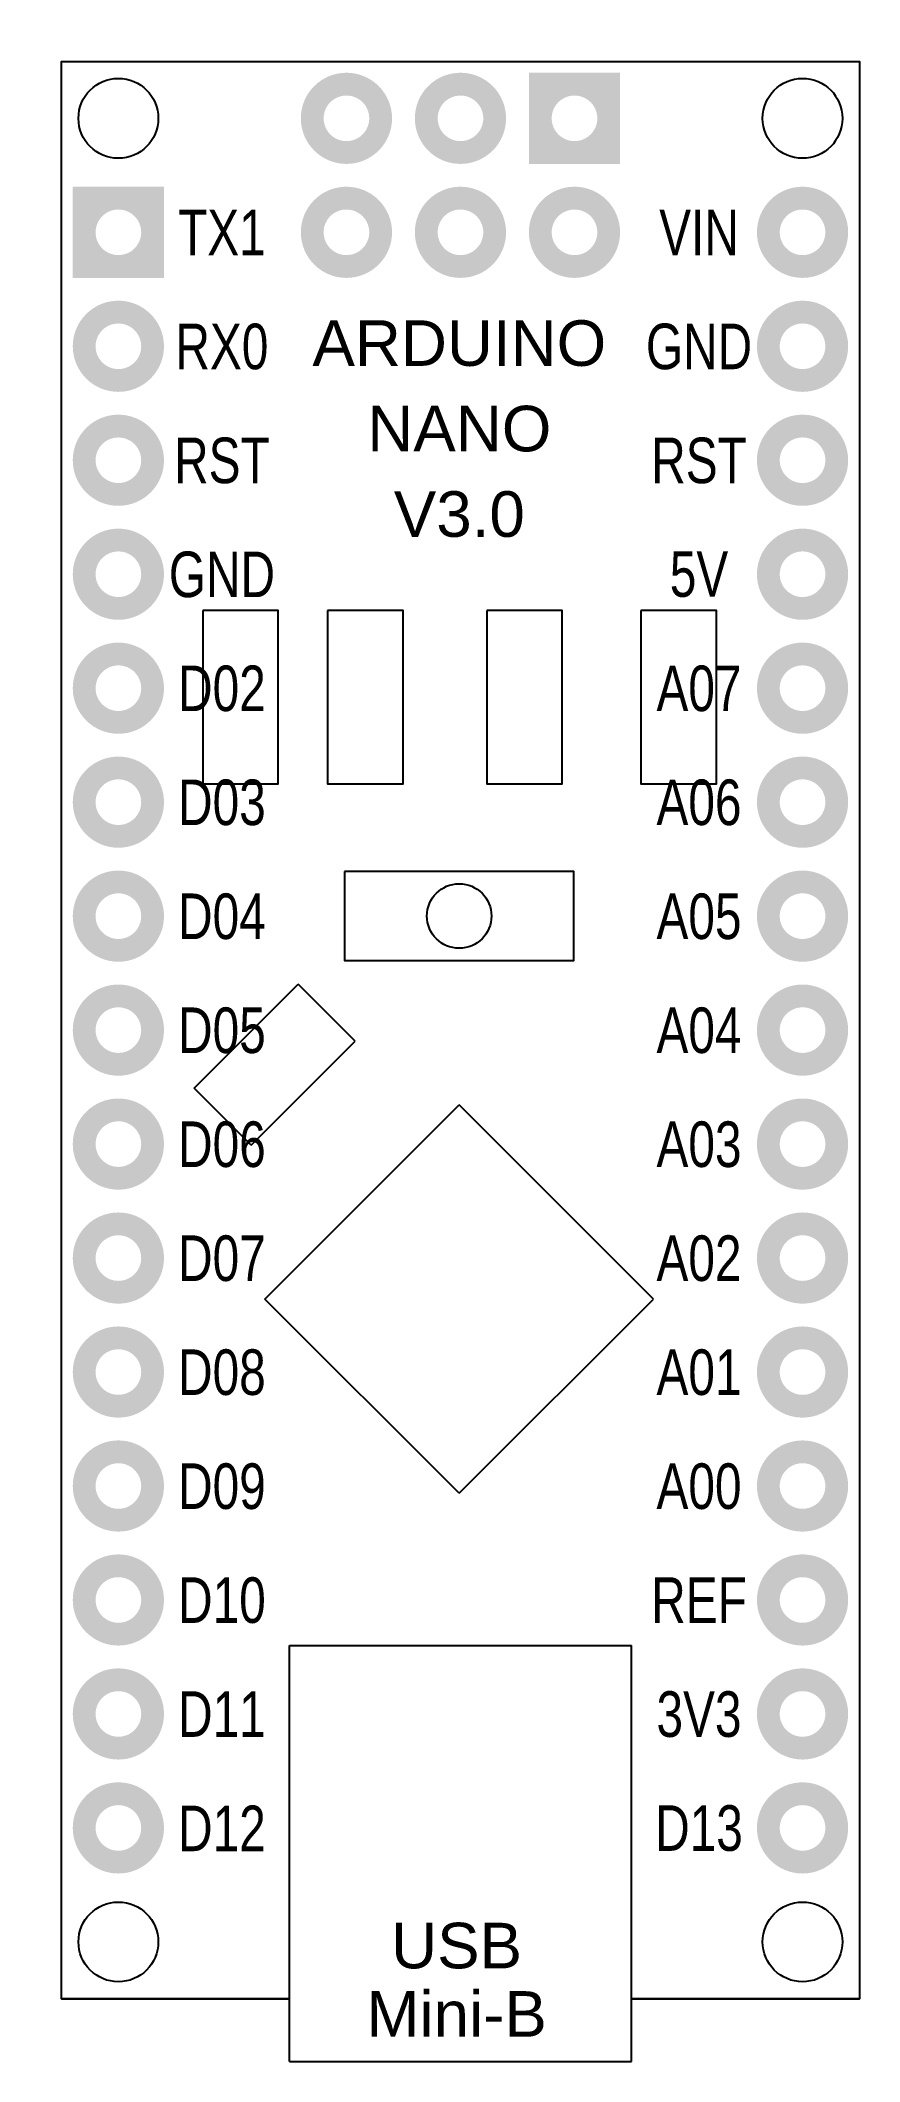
# Model space of a CAD drawing. Header units: millimetres. Extents: x -0.07 to 0.65, y -0.1 to 1.67.
import ezdxf
from ezdxf.enums import TextEntityAlignment as Align

# ---------------------------------------------------------------- set-up
doc = ezdxf.new("R2010")
doc.units = ezdxf.units.MM
doc.header["$LTSCALE"] = 0.1
doc.styles.add('Pins', font='arial.ttf', dxfattribs={"height": 0.05})

# ---------------------------------------------------------------- blocks, each defined once
blk = doc.blocks.new('SqPad')
at = {"color": 253}
for points in [[(-0.02, 0.02, 0.0566, 0, 0), (-0.04, 0.04, 0, 0, 0)], [(0.02, 0.02, 0.0566, 0, 0), (0.04, 0.04, 0, 0, 0)], [(-0.02, -0.02, 0.0566, 0, 0), (-0.04, -0.04, 0, 0, 0)], [(0.02, -0.02, 0.0566, 0, 0), (0.04, -0.04, 0, 0, 0)]]:
    blk.add_lwpolyline(points, format="xyseb", dxfattribs=at)
at = {"color": 253, "const_width": 0.02}
blk.add_lwpolyline([(-0.03, 0, 1), (0.03, 0, 1)], format="xyb", close=True, dxfattribs=at)

msp = doc.modelspace()

# ---------------------------------------------------------------- wipeouts: each hides what was drawn before it
at = {"color": 1}
msp.add_wipeout([(-0.05, -0.05), (0.15, -0.05), (0.15, -0.105), (0.45, -0.105), (0.45, -0.05), (0.65, -0.05), (0.65, 1.65), (-0.05, 1.65)], dxfattribs=at)

# ---------------------------------------------------------------- next in the draw order: linework, layer by layer
for p, q in [((0.0664, 0.749), (0.1578, 0.8404)), ((0.2077, 0.7904), (0.1578, 0.8404)), ((0.1163, 0.699), (0.2077, 0.7904)), ((0.1163, 0.699), (0.0664, 0.749)), ((0.1285, 0.564), (0.2989, 0.7343)), ((0.4693, 0.564), (0.2989, 0.7343)), ((0.2989, 0.3936), (0.1285, 0.564)), ((0.2989, 0.3936), (0.4693, 0.564)), ((0.15, 0.26), (0.45, 0.26)), ((0.15, -0.105), (0.15, 0.26)), ((0.45, -0.105), (0.45, 0.26)), ((-0.05, -0.05), (0.15, -0.05)), ((0.45, -0.05), (0.65, -0.05)), ((0.15, -0.105), (0.45, -0.105))]:
    msp.add_line(p, q, dxfattribs=at)
at = {"color": 253}
msp.add_lwpolyline([(0.15, -0.05), (-0.05, -0.05), (-0.05, 1.65), (0.65, 1.65), (0.65, -0.05), (0.45, -0.05)], dxfattribs=at)
at = {"color": 253, "const_width": 0.02}
for points in [[(0.17, 1.6, 1), (0.23, 1.6, 1)], [(0.27, 1.6, 1), (0.33, 1.6, 1)], [(0.17, 1.5, 1), (0.23, 1.5, 1)], [(0.27, 1.5, 1), (0.33, 1.5, 1)], [(0.37, 1.5, 1), (0.43, 1.5, 1)], [(0.57, 1.5, 1), (0.63, 1.5, 1)], [(-0.03, 1.4, 1), (0.03, 1.4, 1)], [(0.57, 1.4, 1), (0.63, 1.4, 1)], [(-0.03, 1.3, 1), (0.03, 1.3, 1)], [(0.57, 1.3, 1), (0.63, 1.3, 1)], [(-0.03, 1.2, 1), (0.03, 1.2, 1)], [(0.57, 1.2, 1), (0.63, 1.2, 1)], [(-0.03, 1.1, 1), (0.03, 1.1, 1)], [(0.57, 1.1, 1), (0.63, 1.1, 1)], [(-0.03, 1, 1), (0.03, 1, 1)], [(0.57, 1, 1), (0.63, 1, 1)], [(-0.03, 0.9, 1), (0.03, 0.9, 1)], [(0.57, 0.9, 1), (0.63, 0.9, 1)], [(-0.03, 0.8, 1), (0.03, 0.8, 1)], [(0.57, 0.8, 1), (0.63, 0.8, 1)], [(-0.03, 0.7, 1), (0.03, 0.7, 1)], [(0.57, 0.7, 1), (0.63, 0.7, 1)], [(-0.03, 0.6, 1), (0.03, 0.6, 1)], [(0.57, 0.6, 1), (0.63, 0.6, 1)], [(-0.03, 0.5, 1), (0.03, 0.5, 1)], [(0.57, 0.5, 1), (0.63, 0.5, 1)], [(-0.03, 0.4, 1), (0.03, 0.4, 1)], [(0.57, 0.4, 1), (0.63, 0.4, 1)], [(-0.03, 0.3, 1), (0.03, 0.3, 1)], [(0.57, 0.3, 1), (0.63, 0.3, 1)], [(-0.03, 0.2, 1), (0.03, 0.2, 1)], [(0.57, 0.2, 1), (0.63, 0.2, 1)], [(-0.03, 0.1, 1), (0.03, 0.1, 1)], [(0.57, 0.1, 1), (0.63, 0.1, 1)]]:
    msp.add_lwpolyline(points, format="xyb", close=True, dxfattribs=at)
at = {"color": 1}
for points in [[(0.074, 1.1683), (0.074, 1.016), (0.1402, 1.016), (0.1402, 1.1683)], [(0.1834, 1.1683), (0.1834, 1.016), (0.2497, 1.016), (0.2497, 1.1683)], [(0.323, 1.1683), (0.323, 1.016), (0.3893, 1.016), (0.3893, 1.1683)], [(0.4581, 1.1683), (0.4581, 1.016), (0.5244, 1.016), (0.5244, 1.1683)], [(0.1984, 0.9392), (0.1984, 0.8611), (0.3993, 0.8611), (0.3993, 0.9392)]]:
    msp.add_lwpolyline(points, close=True, dxfattribs=at)
at = {"color": 253}
for centre in [(0, 1.6), (0.6, 1.6), (0, 0), (0.6, 0)]:
    msp.add_circle(centre, 0.035, dxfattribs=at)
at = {"color": 1}
msp.add_circle((0.2989, 0.9001), 0.0283, dxfattribs=at)

# ---------------------------------------------------------------- next in the draw order: block references
at = {"color": 253}
for p in [(0.4, 1.6), (0, 1.5)]:
    msp.add_blockref('SqPad', p, dxfattribs=at)

# ---------------------------------------------------------------- next in the draw order: texts
at = {"color": 30, "style": 'Pins', "width": 0.75}
for s, p in [('TX1', (0.0908, 1.4999)), ('RX0', (0.0908, 1.3999)), ('D02', (0.0908, 1.0999)), ('D03', (0.0908, 0.9999)), ('D04', (0.0908, 0.8999)), ('D05', (0.0908, 0.7999)), ('D06', (0.0908, 0.6999)), ('D07', (0.0908, 0.5999)), ('D08', (0.0908, 0.4999)), ('D09', (0.0908, 0.3999)), ('D10', (0.0908, 0.2999)), ('D11', (0.0908, 0.1999)), ('D12', (0.0908, 0.0999)), ('D13', (0.5092, 0.0999))]:
    msp.add_text(s, height=0.04, dxfattribs=at).set_placement(p, align=Align.MIDDLE)
at = {"color": 1, "style": 'Pins', "width": 0.75}
for s, p in [('VIN', (0.5092, 1.4999)), ('5V', (0.5092, 1.1999)), ('REF', (0.5092, 0.2999)), ('3V3', (0.5092, 0.1999))]:
    msp.add_text(s, height=0.04, dxfattribs=at).set_placement(p, align=Align.MIDDLE)
at = {"color": 7, "style": 'Pins'}
for s, p in [('ARDUINO', (0.299, 1.4028)), ('NANO', (0.299, 1.3278)), ('V3.0', (0.299, 1.2528)), ('USB', (0.2966, -0.0032)), ('Mini-B', (0.2966, -0.0632))]:
    msp.add_text(s, height=0.04, dxfattribs=at).set_placement(p, align=Align.MIDDLE_CENTER)
at = {"color": 94, "style": 'Pins', "width": 0.75}
for p in [(0.5092, 1.3999), (0.0908, 1.1999)]:
    msp.add_text('GND', height=0.04, dxfattribs=at).set_placement(p, align=Align.MIDDLE)
at = {"color": 7, "style": 'Pins', "width": 0.75}
for p in [(0.0908, 1.2999), (0.5092, 1.2999)]:
    msp.add_text('RST', height=0.04, dxfattribs=at).set_placement(p, align=Align.MIDDLE)
at = {"color": 5, "style": 'Pins', "width": 0.75}
for s, p in [('A07', (0.5092, 1.0999)), ('A06', (0.5092, 0.9999)), ('A05', (0.5092, 0.8999)), ('A04', (0.5092, 0.7999)), ('A03', (0.5092, 0.6999)), ('A02', (0.5092, 0.5999)), ('A01', (0.5092, 0.4999)), ('A00', (0.5092, 0.3999))]:
    msp.add_text(s, height=0.04, dxfattribs=at).set_placement(p, align=Align.MIDDLE)

doc.saveas('drawing.dxf')
